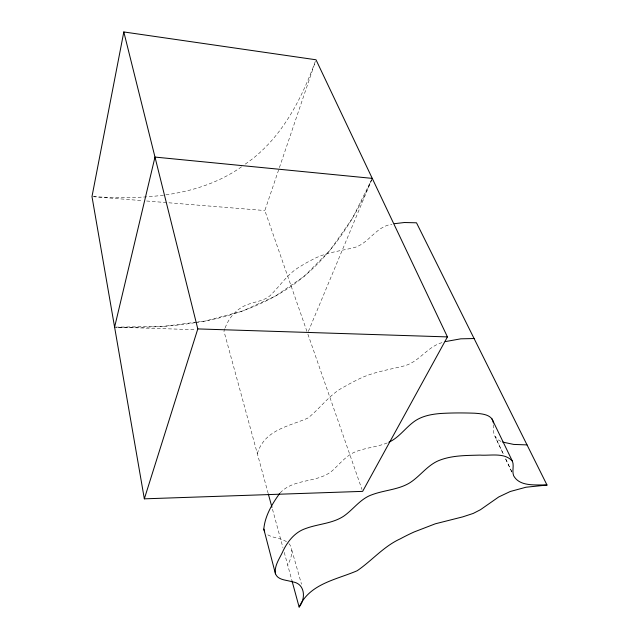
<?xml version="1.0" encoding="UTF-8"?>
<svg xmlns="http://www.w3.org/2000/svg" width="639" height="639" viewBox="0 0 639 639"><rect width="100%" height="100%" fill="white"/><g stroke="black" fill="none" stroke-linecap="round" stroke-linejoin="round"><path stroke-width="0.48" stroke-dasharray="3.19 2.4" d="M288.916 543.597C294.531 549.732 290.881 558.774 287.726 565.18M493.428 424.751L493.364 430.646L494.131 434.64L503.5 454.361M306.928 331.393L264.842 210.543L315.37 61.663M224.856 328.694L223.938 331.09L268.037 492.933M225.16 327.895C229.05 317.168 237.404 307.918 248.371 304.26C255.672 301.544 264.011 300.873 270.145 295.625C280.353 285.713 288.053 273.013 300.969 266.072A81.784 54.251 -21.3 0 1 311.648 260.017C324.868 252.549 340.084 251.103 354.533 247.533C369.078 243.171 376.083 226.31 391.963 224.297M315.259 61.6C300.881 100.842 280.257 140.58 244.689 164.487M308.341 331.433L371.491 180.206M371.451 180.126C354.014 221.701 327.879 260.912 290.33 286.823C262.182 306.001 229.329 317.511 195.782 322.575M257.325 453.618C264.682 429.68 288.381 426.612 307.798 418.106C320.642 408.145 329.86 393.808 344.868 386.483A90.778 51.647 -20.9 0 1 356.905 380.037C371.786 372.09 388.6 369.941 404.687 365.764C419.504 361.618 427.667 346.234 442.755 342.448M372.249 178.377L352.448 218.29L329.9 250.496L304.34 276.168L275.425 296.137L242.692 310.969L205.526 321.01L197.651 322.016M280.178 492.861C294.531 477.357 319.875 483.915 334.477 468.659C341.322 462.141 347.664 454.361 356.937 451.23C366.85 447.58 377.609 446.861 387.418 442.867M241.55 166.827C199.009 196.7 144.23 199.799 93.941 196.636M194.807 322.727C168.656 327.128 142.026 327.719 115.563 327.16M196.66 322.144L163.169 326.417L115.595 327.136L196.165 329.74M92.975 196.668L142.649 200.678M146.619 200.997L264.842 210.543M501.008 441.445L498.388 439.983L495.041 436.541L503.484 454.329M286.48 541.696C280.417 537.615 272.342 538.254 266.439 533.948M511.919 472.125L505.169 457.891L511.951 472.181M307.91 334.205L361.978 489.49M291.831 550.139L301.512 584.214M272.486 509.235L282.933 547.599M284.243 552.392L292.079 581.163"/><path stroke-width="0.96" d="M123.814 31.95L91.984 196.58L144.342 498.835L362.64 491.367L447.428 336.905L316.009 59.778L123.814 31.95L197.794 328.917L144.342 498.835M114.597 327.152L154.989 157.074L372.249 178.377M292.079 581.163L299.132 607.05C306.113 598.495 305.123 583.207 292.183 581.825C286.528 579.845 278.109 580.364 275.465 573.83L263.819 529.1C264.897 516.08 272.166 503.804 279.73 493.372M299.132 607.05C309.739 583.599 336.218 579.789 357.169 570.739C371.97 560.635 383.735 546.321 400.389 538.789A102 46.032 -20.5 0 1 414.2 531.936L435.311 523.804L462.796 516.855L473.211 513.436L480.424 509.738L498.668 496.998L510.257 491.495L526.009 487.222L547.016 485.057L416.492 222.795L404.359 222.524L394.479 223.682M388.847 442.244C398.448 437.891 404.623 428.929 412.77 422.603C420.678 416.197 431.037 414.216 440.926 413.473C452.172 412.794 463.467 412.818 474.729 413.209C481.502 413.76 492.421 414.256 493.38 422.954M445.263 341.609L460.823 338.822L474.098 338.534M547.016 485.057C536.105 484.482 519.85 487.134 513.604 475.68C511.847 470.999 514.251 465.871 512.43 461.238L491.798 418.569M527.031 444.896L513.692 444.424L502.685 442.076M197.794 328.917L447.428 336.905M512.43 461.238C504.682 452.196 490.568 455.871 480.017 455.104C466.151 455.511 451.757 455.287 438.697 460.607C426.876 465.551 419.679 476.926 408.872 483.372C397.634 489.778 384.303 490.169 372.337 494.618C360.556 498.492 353.519 509.371 343.686 516.192C332.312 523.676 318.134 523.86 305.65 528.541C295.242 531.967 287.973 540.929 283.285 550.451C280.122 557.895 274.043 565.323 275.465 573.83M264.642 531.72L263.819 529.1M268.3 493.899L271.958 507.318"/></g></svg>
